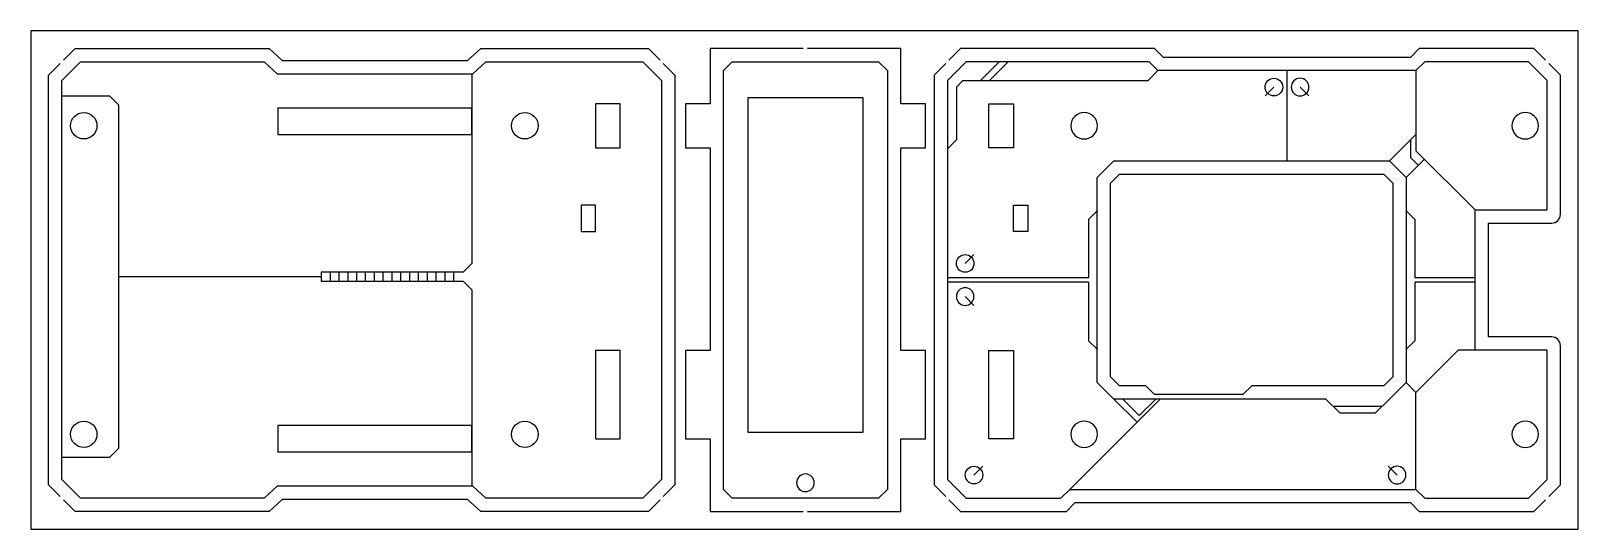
# Model space of a CAD drawing. Extents: x -87 to 88, y -116 to -60.
import ezdxf

# ---------------------------------------------------------------- set-up
doc = ezdxf.new("R2010")
doc.units = 0
doc.layers.add('切线', color=7, linetype='CONTINUOUS')
doc.layers.add('刻线', color=1, linetype='CONTINUOUS')

msp = doc.modelspace()

# ---------------------------------------------------------------- linework, layer by layer
at = {"layer": '切线'}
for p, q in [((88.48, -59.63), (-86.91, -59.63)), ((-86.91, -59.63), (-86.91, -116.13)), ((88.48, -116.13), (88.48, -59.63)), ((-86.91, -116.13), (88.48, -116.13))]:
    msp.add_line(p, q, dxfattribs=at)
at = {"layer": '切线', "color": 7}
for p, q in [((-83.23, -62.95), (-81.91, -61.63)), ((-81.91, -61.63), (-59.9, -61.63)), ((-59.9, -61.63), (-58.41, -62.98)), ((-58.41, -62.98), (-37.41, -62.98)), ((-37.41, -62.98), (-35.92, -61.63)), ((-35.92, -61.63), (-16.91, -61.63)), ((-16.91, -61.63), (-15.59, -62.95)), ((0.64, -61.63), (-9.91, -61.63)), ((-9.91, -61.63), (-9.91, -67.88)), ((11.69, -61.63), (1.14, -61.63)), ((11.69, -67.88), (11.69, -61.63)), ((18.48, -61.63), (17.16, -62.95)), ((40.48, -61.63), (18.48, -61.63)), ((41.48, -62.63), (40.48, -61.63)), ((69.48, -62.63), (41.48, -62.63)), ((70.48, -61.63), (69.48, -62.63)), ((83.48, -61.63), (70.48, -61.63)), ((84.8, -62.95), (83.48, -61.63)), ((-84.91, -64.63), (-83.59, -63.31)), ((-84.91, -111.13), (-84.91, -64.63)), ((-15.23, -63.31), (-13.91, -64.63)), ((-13.91, -64.63), (-13.91, -111.13)), ((16.8, -63.31), (15.48, -64.63)), ((15.48, -64.63), (15.48, -111.13)), ((86.48, -64.63), (85.16, -63.31)), ((86.48, -80.43), (86.48, -64.63)), ((-36.91, -68.38), (-58.91, -68.38)), ((-58.91, -68.38), (-58.91, -71.38)), ((-36.91, -71.38), (-36.91, -68.38)), ((-20.12, -67.88), (-22.92, -67.88)), ((-22.92, -67.88), (-22.92, -72.88)), ((-20.12, -72.88), (-20.12, -67.88)), ((-9.91, -67.88), (-12.71, -67.88)), ((-12.71, -67.88), (-12.71, -72.88)), ((-5.61, -105.18), (-5.61, -67.18)), ((-5.61, -67.18), (7.39, -67.18)), ((7.39, -67.18), (7.39, -105.18)), ((14.49, -67.88), (11.69, -67.88)), ((14.49, -72.88), (14.49, -67.88)), ((21.69, -72.88), (21.69, -67.88)), ((21.69, -67.88), (24.49, -67.88)), ((24.49, -67.88), (24.49, -72.88)), ((-58.91, -71.38), (-36.91, -71.38)), ((-22.92, -72.88), (-20.12, -72.88)), ((-12.71, -72.88), (-9.91, -72.88)), ((-9.91, -72.88), (-9.91, -95.88)), ((11.69, -95.88), (11.69, -72.88)), ((11.69, -72.88), (14.49, -72.88)), ((24.49, -72.88), (21.69, -72.88)), ((35.48, -76.88), (36.48, -75.88)), ((35.48, -98.88), (35.48, -76.88)), ((36.48, -75.88), (66.48, -75.88)), ((66.48, -75.88), (67.48, -76.88)), ((67.48, -76.88), (67.48, -98.88)), ((-22.92, -79.38), (-24.52, -79.38)), ((-24.52, -79.38), (-24.52, -82.38)), ((-22.92, -82.38), (-22.92, -79.38)), ((24.49, -82.38), (24.49, -79.38)), ((24.49, -79.38), (26.09, -79.38)), ((26.09, -79.38), (26.09, -82.38)), ((-24.52, -82.38), (-22.92, -82.38)), ((26.09, -82.38), (24.49, -82.38)), ((78.31, -94.33), (78.31, -81.43)), ((78.31, -81.43), (85.48, -81.43)), ((85.48, -94.33), (78.31, -94.33)), ((-20.12, -95.88), (-22.92, -95.88)), ((-22.92, -95.88), (-22.92, -105.88)), ((-20.12, -105.88), (-20.12, -95.88)), ((-9.91, -95.88), (-12.71, -95.88)), ((-12.71, -95.88), (-12.71, -105.88)), ((14.49, -95.88), (11.69, -95.88)), ((14.49, -105.88), (14.49, -95.88)), ((21.69, -105.88), (21.69, -95.88)), ((21.69, -95.88), (24.49, -95.88)), ((24.49, -95.88), (24.49, -105.88)), ((86.48, -111.13), (86.48, -95.33)), ((36.48, -99.88), (35.48, -98.88)), ((39.48, -99.88), (36.48, -99.88)), ((40.48, -100.88), (39.48, -99.88)), ((51.48, -99.88), (50.48, -100.88)), ((66.48, -99.88), (51.48, -99.88)), ((67.48, -98.88), (66.48, -99.88)), ((50.48, -100.88), (40.48, -100.88)), ((-36.91, -104.38), (-58.91, -104.38)), ((-58.91, -104.38), (-58.91, -107.38)), ((-36.91, -107.38), (-36.91, -104.38)), ((7.39, -105.18), (-5.61, -105.18)), ((-22.92, -105.88), (-20.12, -105.88)), ((-12.71, -105.88), (-9.91, -105.88)), ((-9.91, -105.88), (-9.91, -114.13)), ((11.69, -114.13), (11.69, -105.88)), ((11.69, -105.88), (14.49, -105.88)), ((24.49, -105.88), (21.69, -105.88)), ((-58.91, -107.38), (-36.91, -107.38)), ((-83.59, -112.45), (-84.91, -111.13)), ((-13.91, -111.13), (-15.23, -112.45)), ((15.48, -111.13), (16.8, -112.45)), ((85.16, -112.45), (86.48, -111.13)), ((-81.91, -114.13), (-83.23, -112.81)), ((-58.41, -112.78), (-59.9, -114.13)), ((-37.41, -112.78), (-58.41, -112.78)), ((-35.92, -114.13), (-37.41, -112.78)), ((-15.59, -112.81), (-16.91, -114.13)), ((17.16, -112.81), (18.48, -114.13)), ((30.48, -114.13), (31.48, -113.13)), ((31.48, -113.13), (69.48, -113.13)), ((69.48, -113.13), (70.48, -114.13)), ((83.48, -114.13), (84.8, -112.81)), ((-59.9, -114.13), (-81.91, -114.13)), ((-16.91, -114.13), (-35.92, -114.13)), ((-9.91, -114.13), (0.64, -114.13)), ((1.14, -114.13), (11.69, -114.13)), ((18.48, -114.13), (30.48, -114.13)), ((70.48, -114.13), (83.48, -114.13))]:
    msp.add_line(p, q, dxfattribs=at)
for centre in [(-80.92, -70.38), (-30.92, -70.38), (-80.92, -105.38), (-30.92, -105.38)]:
    msp.add_circle(centre, 1.5, dxfattribs=at)
at = {"layer": '切线', "color": 7, "extrusion": (0, 0, -1)}
for centre, radius in [((-32.49, -70.38), 1.5), ((-82.49, -70.38), 1.5), ((-32.49, -105.38), 1.5), ((-82.49, -105.38), 1.5), ((-0.89, -110.88), 1)]:
    msp.add_circle(centre, radius, dxfattribs=at)
at = {"layer": '切线', "color": 7}
for centre, start, end in [((85.48, -80.43), 270, 360), ((85.48, -95.33), 360, 90)]:
    msp.add_arc(centre, 1, start, end, dxfattribs=at)
at = {"layer": '刻线'}
for p, q in [((-83.41, -65.25), (-81.29, -63.13)), ((-81.29, -63.13), (-60.48, -63.13)), ((-60.48, -63.13), (-58.99, -64.48)), ((-36.83, -64.48), (-35.34, -63.13)), ((-35.34, -63.13), (-17.53, -63.13)), ((-17.53, -63.13), (-15.41, -65.25)), ((-8.41, -64.13), (-7.41, -63.13)), ((-7.41, -63.13), (9.19, -63.13)), ((9.19, -63.13), (10.19, -64.13)), ((19.1, -63.13), (16.98, -65.25)), ((39.86, -63.13), (19.1, -63.13)), ((20.75, -65.25), (22.87, -63.13)), ((21.75, -65.25), (23.87, -63.13)), ((40.86, -64.13), (39.86, -63.13)), ((71.1, -63.13), (70.1, -64.13)), ((82.86, -63.13), (71.1, -63.13)), ((84.98, -65.25), (82.86, -63.13)), ((-58.99, -64.48), (-36.83, -64.48)), ((-36.91, -64.48), (-36.91, -86)), ((-8.41, -111.63), (-8.41, -64.13)), ((10.19, -64.13), (10.19, -111.63)), ((40.86, -64.13), (39.74, -65.25)), ((70.1, -64.13), (40.86, -64.13)), ((55.48, -64.13), (55.48, -74.38)), ((70.1, -64.13), (70.1, -73.22)), ((-83.41, -110.51), (-83.41, -65.25)), ((-15.41, -65.25), (-15.41, -110.51)), ((16.98, -65.25), (16.98, -110.51)), ((18.75, -65.25), (18, -66)), ((18, -66), (18, -72)), ((18.75, -65.25), (39.74, -65.25)), ((53, -67), (54, -66)), ((57.97, -67), (56.97, -66)), ((84.98, -79.93), (84.98, -65.25)), ((-83.41, -67), (-78, -67)), ((-78, -67), (-77, -68)), ((-77, -68), (-77, -107)), ((67.1, -74.38), (70.1, -71.38)), ((18, -72), (16.98, -73.02)), ((69.5, -71.98), (69.5, -74)), ((70.1, -73.22), (76.81, -79.93)), ((33.98, -76.26), (35.86, -74.38)), ((35.86, -74.38), (67.1, -74.38)), ((67.1, -74.38), (68.98, -76.26)), ((68.98, -76.26), (71.06, -74.18)), ((69.5, -74), (70.37, -74.87)), ((33.98, -99.5), (33.98, -76.26)), ((68.98, -76.26), (68.98, -99.5)), ((34, -80), (33, -81)), ((68.97, -80), (69.97, -81)), ((76.81, -95.83), (76.81, -79.93)), ((76.81, -79.93), (84.98, -79.93)), ((33, -81), (33, -87.63)), ((69.97, -81), (69.97, -87.63)), ((19, -86), (20, -85)), ((-77, -87.5), (-54, -87.5)), ((-37.91, -87), (-54, -87)), ((-54, -87), (-54, -88)), ((-53, -87), (-53, -88)), ((-52, -87), (-52, -88)), ((-51, -87), (-51, -88)), ((-50, -87), (-50, -88)), ((-49, -87), (-49, -88)), ((-48, -87), (-48, -88)), ((-47, -87), (-47, -88)), ((-46, -87), (-46, -88)), ((-45, -87), (-45, -88)), ((-44, -87), (-44, -88)), ((-43, -87), (-43, -88)), ((-42, -87), (-42, -88)), ((-41, -87), (-41, -88)), ((-40, -87), (-40, -88)), ((-39, -87), (-39, -88)), ((-37.91, -87), (-36.91, -86)), ((33, -87.63), (16.98, -87.63)), ((76.81, -87.63), (69.97, -87.63)), ((-54, -88), (-37.91, -88)), ((-37.91, -88), (-36.91, -89)), ((-36.91, -89), (-36.91, -111.28)), ((33, -88.13), (16.98, -88.13)), ((33, -88.13), (33, -94.76)), ((69.97, -88.13), (69.97, -94.76)), ((76.81, -88.13), (69.97, -88.13)), ((19, -89.76), (20, -90.76)), ((34, -95.76), (33, -94.76)), ((68.97, -95.76), (69.97, -94.76)), ((70.1, -100.62), (74.9, -95.83)), ((76.81, -95.83), (74.9, -95.83)), ((84.98, -95.83), (76.81, -95.83)), ((84.98, -110.51), (84.98, -95.83)), ((35.86, -101.38), (33.98, -99.5)), ((68.98, -99.5), (67.1, -101.38)), ((68.98, -99.5), (70.1, -100.62)), ((30.86, -111.63), (41.11, -101.38)), ((35.86, -101.38), (38.49, -104)), ((59.9, -101.38), (35.86, -101.38)), ((36.86, -101.38), (38.74, -103.26)), ((38.74, -103.26), (40.62, -101.38)), ((59.9, -101.38), (61.52, -103)), ((67.1, -101.38), (65.48, -103)), ((70.1, -111.63), (70.1, -100.62)), ((60.71, -102.19), (66.29, -102.19)), ((65.48, -103), (61.52, -103)), ((-78, -108), (-83.41, -108)), ((-77, -107), (-78, -108)), ((20, -110), (21, -109)), ((66.97, -109), (67.97, -110)), ((-81.29, -112.63), (-83.41, -110.51)), ((-58.99, -111.28), (-60.48, -112.63)), ((-36.83, -111.28), (-58.99, -111.28)), ((-35.34, -112.63), (-36.83, -111.28)), ((-15.41, -110.51), (-17.53, -112.63)), ((-7.41, -112.63), (-8.41, -111.63)), ((10.19, -111.63), (9.19, -112.63)), ((16.98, -110.51), (19.1, -112.63)), ((29.86, -112.63), (30.86, -111.63)), ((30.86, -111.63), (70.1, -111.63)), ((70.1, -111.63), (71.1, -112.63)), ((82.86, -112.63), (84.98, -110.51)), ((-60.48, -112.63), (-81.29, -112.63)), ((-17.53, -112.63), (-35.34, -112.63)), ((9.19, -112.63), (-7.41, -112.63)), ((19.1, -112.63), (29.86, -112.63)), ((71.1, -112.63), (82.86, -112.63))]:
    msp.add_line(p, q, dxfattribs=at)
for centre in [(54, -66), (19, -86), (20, -110)]:
    msp.add_circle(centre, 1, dxfattribs=at)
at = {"layer": '刻线', "extrusion": (0, 0, -1)}
for centre in [(-56.97, -66), (-19, -89.76), (-67.97, -110)]:
    msp.add_circle(centre, 1, dxfattribs=at)

doc.saveas('drawing.dxf')
